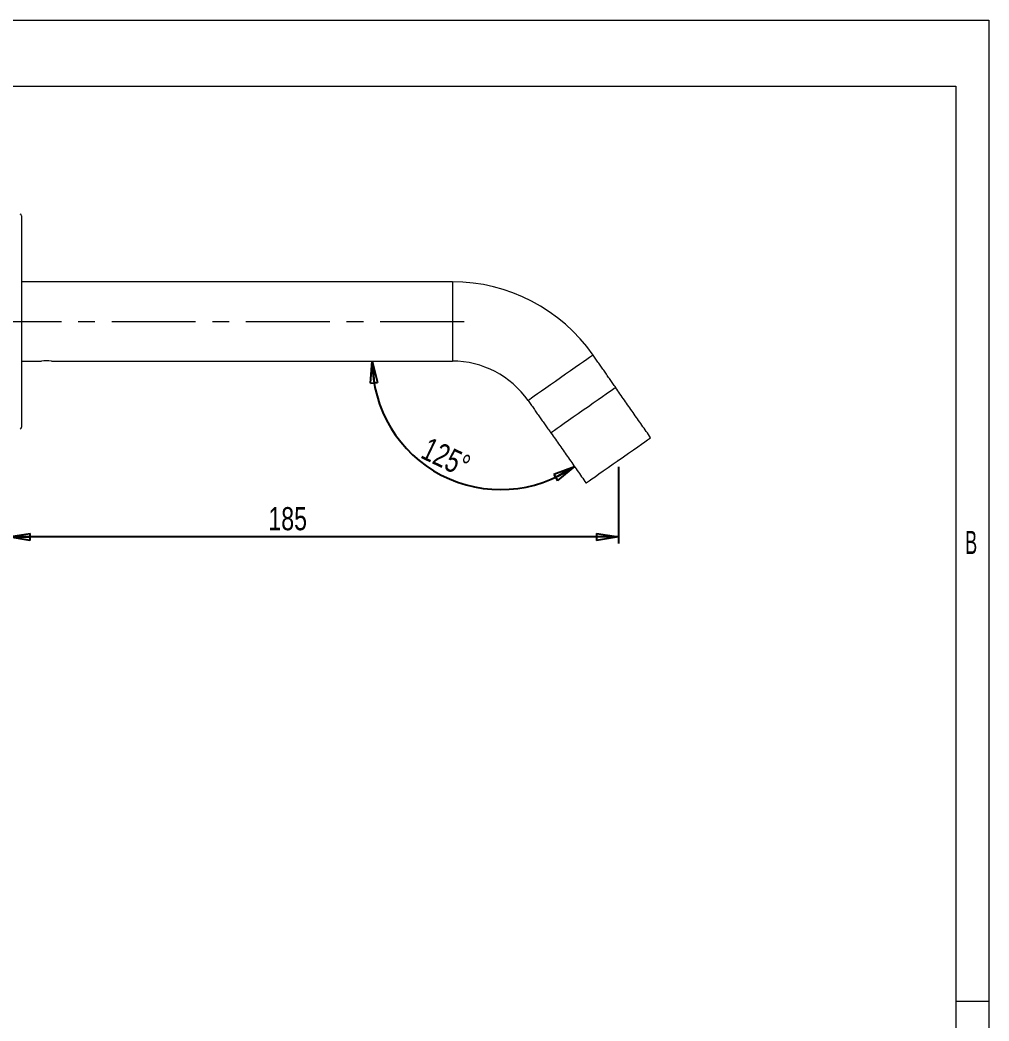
# Model space of a CAD drawing. Header units: millimetres. Extents: x 0 to 420, y 0 to 298.
# Drawn here: x 272.8 to 419.5, y 146 to 297.5 of the extents above; entities that cross this region are included whole.
import ezdxf

# ---------------------------------------------------------------- set-up
doc = ezdxf.new("R2010")
doc.units = ezdxf.units.MM
doc.header["$PDSIZE"] = -1
doc.linetypes.add('CENTERX2', pattern=[20.32, 12.7, -2.54, 2.54, -2.54])
doc.layers.add('LEVEL0', color=179, linetype='Continuous')
doc.styles.add('SLDTEXTSTYLE0', font='TXT', dxfattribs={"width": 0.574367})
doc.styles.add('SLDTEXTSTYLE1', font='TXT', dxfattribs={"width": 0.75})
doc.dimstyles.new('SLDDIMSTYLE1', dxfattribs={"dimtxt": 3.5, "dimasz": 3.302, "dimexe": 0, "dimexo": 0.0625, "dimgap": 0.875, "dimtad": 1, "dimtoh": 1, "dimdec": 0, "dimlfac": 2, "dimzin": 12, "dimdsep": 46, "dimtxsty": 'Standard', "dimblk1": 'CLOSED', "dimblk2": 'CLOSED', "dimsah": 1, "dimcen": 0.09, "dimadec": 0, "dimazin": 0, "dimtfac": 1, "dimtdec": 0, "dimtofl": 0, "dimtmove": 0, "dimatfit": 3, "dimldrblk": 'CLOSED', "dimfxl": 0, "dimtolj": 1, "dimtzin": 12, "dimarcsym": 0})
doc.dimstyles.new('SLDDIMSTYLE2', dxfattribs={"dimtxt": 3.5, "dimasz": 3.302, "dimexe": 0, "dimexo": 0.0625, "dimgap": 0.875, "dimtad": 1, "dimtoh": 1, "dimdec": 4, "dimlfac": 2, "dimzin": 12, "dimdsep": 46, "dimtxsty": 'Standard', "dimblk1": 'CLOSED', "dimblk2": 'CLOSED', "dimsah": 1, "dimcen": 0.09, "dimadec": 0, "dimazin": 0, "dimtfac": 1, "dimtdec": 0, "dimtofl": 0, "dimtmove": 0, "dimatfit": 3, "dimldrblk": 'CLOSED', "dimfxl": 0, "dimtolj": 1, "dimtzin": 12, "dimarcsym": 0})

# ---------------------------------------------------------------- blocks, each defined once
blk = doc.blocks.new('_CLOSED')
at = {"color": 0, "linetype": 'ByBlock', "lineweight": -2}
for p, q in [((-1, 0.166667), (0, 0)), ((-1, 0.166667), (-1, -0.166667)), ((0, 0), (-1, -0.166667)), ((0, 0), (-1, 0))]:
    blk.add_line(p, q, dxfattribs=at)
blk = doc.blocks.new('*D7')
at = {"layer": 'LEVEL0', "color": 7}
for p, q in [((271.06, 234.64), (271.06, 218.27)), ((363.39, 229.87), (363.39, 218.27)), ((363.39, 219.27), (271.06, 219.27))]:
    blk.add_line(p, q, dxfattribs=at)
at = {"layer": 'LEVEL0', "color": 7, "xscale": 3.302, "yscale": 3.302, "rotation": 180.0000000000004}
blk.add_blockref('_CLOSED', (271.06, 219.27, 0.05), dxfattribs=at)
at = {"layer": 'LEVEL0', "color": 7, "xscale": 3.302, "yscale": 3.302}
blk.add_blockref('_CLOSED', (363.39, 219.27, 0.05), dxfattribs=at)
at = {"layer": 'LEVEL0', "color": 7, "insert": (310.4, 223.79), "char_height": 3.5, "attachment_point": 1, "style": 'SLDTEXTSTYLE1'}
blk.add_mtext('185', dxfattribs=at)
blk = doc.blocks.new('*D8')
at = {"layer": 'LEVEL0', "color": 7}
blk.add_arc((345.57, 245.89), 19.45, 180, 305, dxfattribs=at)
at = {"layer": 'LEVEL0', "color": 7, "xscale": 3.302, "yscale": 3.302}
for p, rotation in [((326.12, 245.89, -16.2), 94.81666845592017), ((356.73, 229.95, -16.2), 30.18333154408053)]:
    blk.add_blockref('_CLOSED', p, dxfattribs=dict(at, rotation=rotation))
at = {"layer": 'LEVEL0', "color": 7, "insert": (334.78, 234.49), "char_height": 3.5, "attachment_point": 1, "rotation": 334.4036, "style": 'SLDTEXTSTYLE1'}
blk.add_mtext('125°', dxfattribs=at)

msp = doc.modelspace()

# ---------------------------------------------------------------- linework, layer by layer
at = {"color": 7, "linetype": 'Continuous', "lineweight": 15}
for p, q in [((273.055305, 267.889447), (273.055305, 251.889447)), ((273.055305, 251.889447), (273.055305, 235.889446))]:
    msp.add_line(p, q, dxfattribs=at)
at = {"color": 7, "linetype": 'Continuous', "lineweight": 0}
msp.add_line((338.255306, 257.889447), (338.255306, 245.889447), dxfattribs=at)
at = {"color": 7, "linetype": 'Continuous', "lineweight": 0, "flags": 128}
msp.add_lwpolyline([(359.55326, 246.802434), (359.492747, 246.760064), (359.312703, 246.633997), (359.017564, 246.427338), (358.614591, 246.145174), (358.113711, 245.794454), (357.527261, 245.383814), (356.869673, 244.923365), (356.157137, 244.424445), (355.407206, 243.899338), (354.638343, 243.360976), (353.869488, 242.822613), (353.119557, 242.297506), (352.407021, 241.798586), (351.749433, 241.338137), (351.162975, 240.927497), (350.662095, 240.576777), (350.25913, 240.294613), (349.96399, 240.087953), (349.783947, 239.961887), (349.723434, 239.919517)], dxfattribs=at)
at = {"color": 7, "linetype": 'Continuous', "lineweight": 15, "flags": 128}
for points in [[(362.994721, 241.887522), (362.934207, 241.845151), (362.754164, 241.719085), (362.459024, 241.512425), (362.056052, 241.230261), (361.555172, 240.879542), (360.968714, 240.468902), (360.311126, 240.008453), (359.598597, 239.509532), (358.848666, 238.984426), (358.079804, 238.446063), (357.310941, 237.9077), (356.56101, 237.382594), (355.848481, 236.883674), (355.190893, 236.423224), (354.604436, 236.012584), (354.103555, 235.661864), (353.700583, 235.379701), (353.405443, 235.173041), (353.2254, 235.046975), (353.164894, 235.004604)], [(363.385384, 230.868908), (364.170512, 231.418656), (364.935299, 231.954167), (365.659942, 232.461568), (366.325682, 232.927723), (366.915261, 233.340554), (367.413429, 233.689371), (367.807267, 233.96514), (368.086582, 234.160718), (368.244132, 234.271038), (368.27982, 234.296026)], [(358.490956, 227.441788), (358.526637, 227.466775), (358.684195, 227.577096), (358.96351, 227.772674), (359.357347, 228.048444), (359.855508, 228.397259), (360.445095, 228.810091), (361.110826, 229.276245), (361.835477, 229.783649), (362.600265, 230.319159), (363.385384, 230.868908)]]:
    msp.add_lwpolyline(points, dxfattribs=at)
at = {"color": 7, "linetype": 'Continuous', "lineweight": 15}
for centre, radius, start, end in [((272.805305, 267.889447), 0.25, 0, 90), ((338.255305, 231.889447), 26, 35, 90), ((276.805338, 239.914568), 6.021763, 82.84564589, 97.06453437), ((338.255305, 231.889447), 14, 35, 90), ((272.805305, 235.889447), 0.25, 270, 0)]:
    msp.add_arc(centre, radius, start, end, dxfattribs=at)
for points in [[(338.255306, 257.889447), (273.055305, 257.889447)], [(273.055305, 245.889447), (276.064738, 245.889447)], [(277.555305, 245.889447), (338.255306, 245.889447)], [(362.994721, 241.887522), (359.55326, 246.802434)], [(368.27982, 234.296026), (362.974239, 241.873182)], [(349.723434, 239.919517), (353.164894, 235.004604)], [(353.185368, 235.018944), (358.490956, 227.441788)]]:
    msp.add_open_spline(points, degree=1, dxfattribs=at)
at = {"layer": 'LEVEL0', "color": 179, "linetype": 'Continuous', "lineweight": 0}
for p, q in [((-0.5, 297.5), (419.5, 297.5)), ((419.5, 297.5), (419.5, 0.5)), ((274.800006, 287.499995), (414.500006, 287.499995))]:
    msp.add_line(p, q, dxfattribs=at)
at = {"layer": 'LEVEL0', "color": 179, "linetype": 'Continuous', "lineweight": 15}
for p, q in [((9.5, 287.5), (414.500006, 287.499995)), ((414.500006, 287.499995), (414.5, 10.5)), ((419.5, 149), (414.5, 149))]:
    msp.add_line(p, q, dxfattribs=at)
at = {"layer": 'LEVEL0', "color": 7, "linetype": 'CENTERX2', "lineweight": 0}
msp.add_line((246.055305, 251.889447), (340.049671, 251.889447), dxfattribs=at)
at = {"layer": 'LEVEL0', "color": 7, "lineweight": 0}
msp.add_point((363.385387, 230.868907), dxfattribs=at)

# ---------------------------------------------------------------- texts
at = {"layer": 'LEVEL0', "color": 179, "insert": (415.916107, 220.194023), "char_height": 3.5, "attachment_point": 1, "style": 'SLDTEXTSTYLE0'}
msp.add_mtext('B', dxfattribs=at)

# ---------------------------------------------------------------- dimensions: what is measured, and where the dimension line sits
at = {"layer": 'LEVEL0', "color": 7}
dim = msp.add_angular_dim_2l(base=(328.942519, 235.79736), line1=((358.490953, 227.441788), (353.185371, 235.018944)), line2=((338.255305, 245.889447), (277.555305, 245.889447)), dimstyle='SLDDIMSTYLE2', dxfattribs=at)
dim.commit()
dim.dimension.update_dxf_attribs({"geometry": '*D8', "text_midpoint": (336.59102, 228.633757), "dimtype": 162})
dim = msp.add_linear_dim(base=(271.055305, 219.274286), p1=(363.385387, 230.868907), p2=(271.055305, 235.639447), dimstyle='SLDDIMSTYLE1', dxfattribs=at)
dim.commit()
dim.dimension.update_dxf_attribs({"geometry": '*D7', "text_midpoint": (314.276339, 219.274286), "dimtype": 160})

doc.saveas('drawing.dxf')
